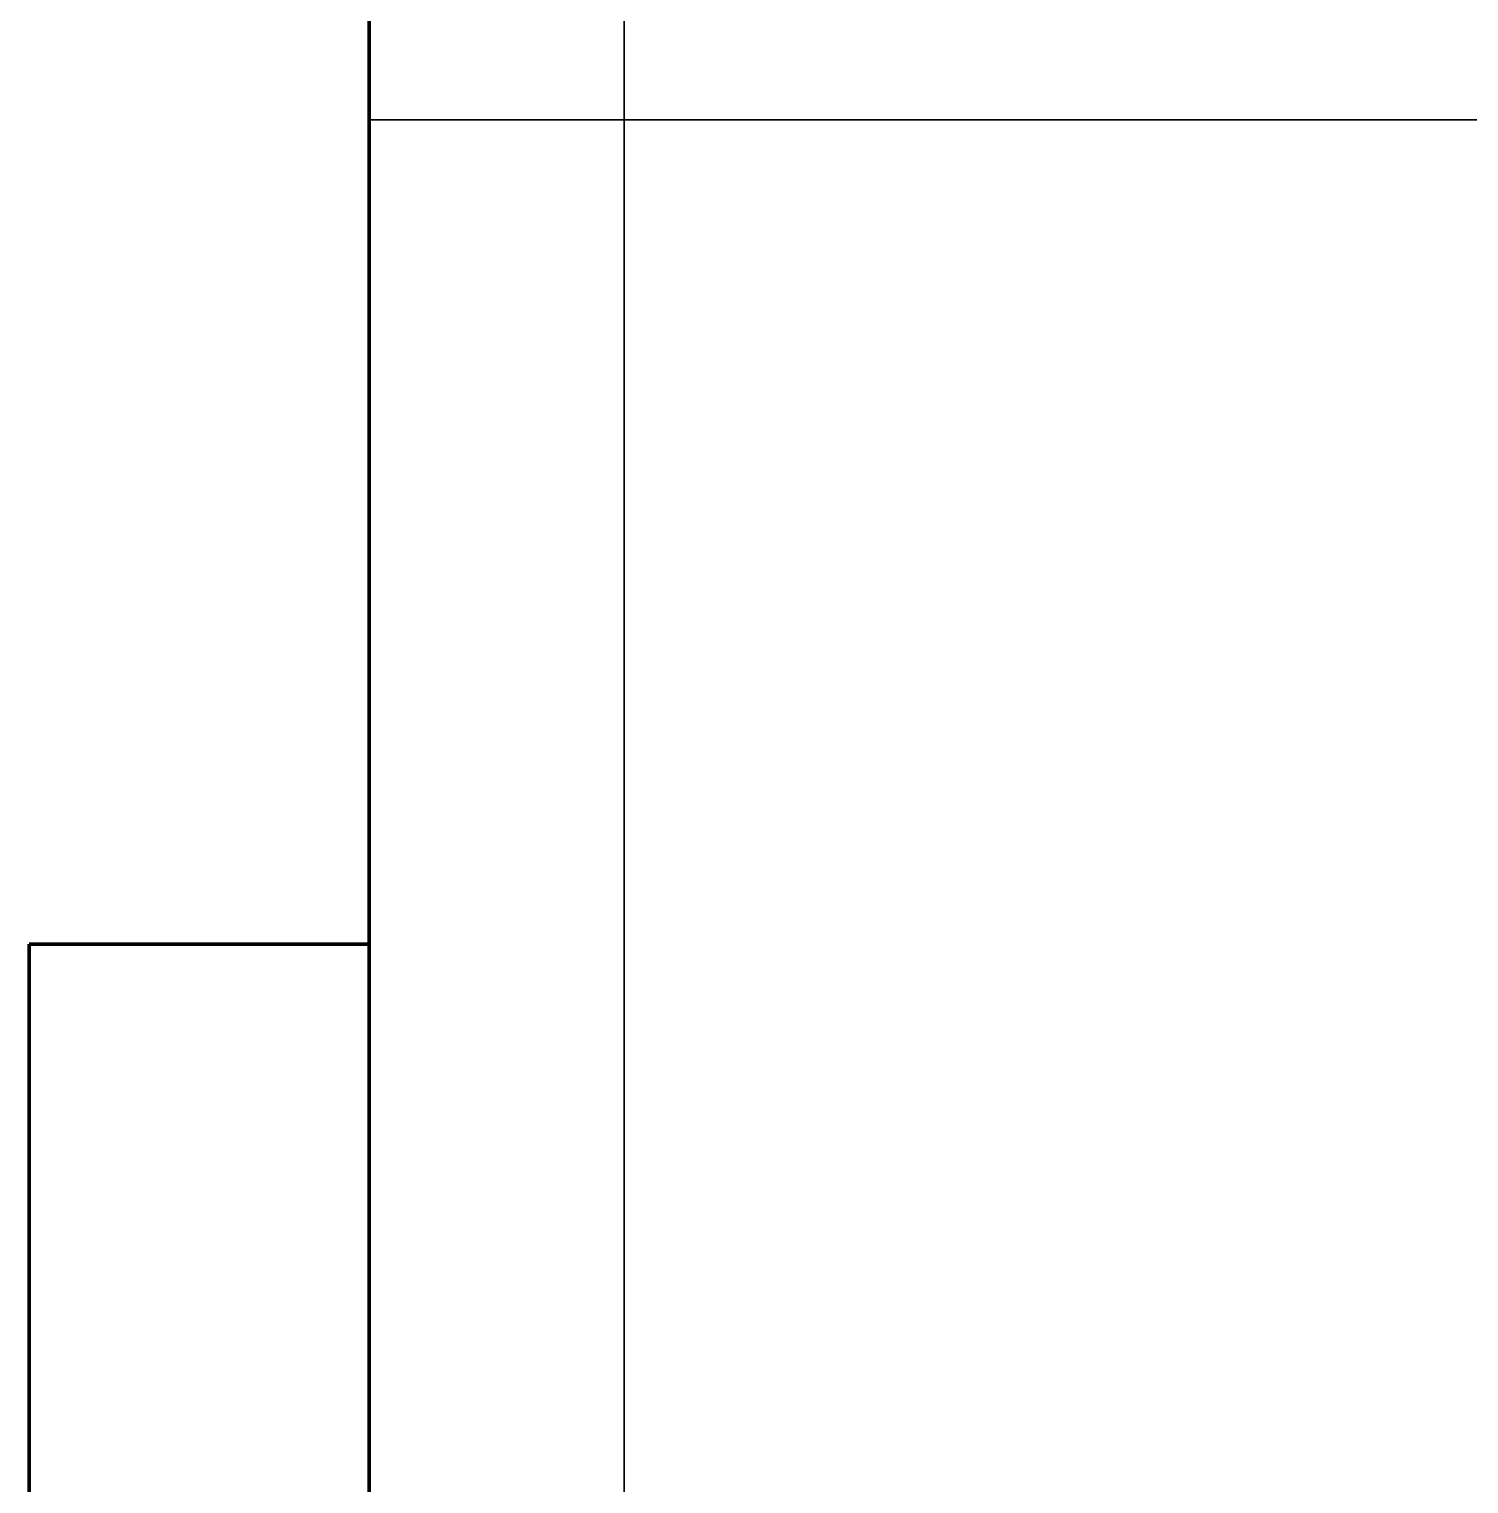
# Model space of a CAD drawing. Header units: millimetres. Extents: x 0 to 2382, y 0 to 420.
# Drawn here: x 138.391 to 140.085, y 121.655 to 123.368 of the extents above; entities that cross this region are included whole.
import ezdxf

# ---------------------------------------------------------------- set-up
doc = ezdxf.new("R2010")
doc.units = ezdxf.units.MM
doc.linetypes.add('IRAM-E-TRAZOS', pattern=[5, 4, -1])
doc.layers.add('01-VISIBLE', color=7, linetype='CONTINUOUS', lineweight=70)
doc.layers.add('02-OCULTA', color=4, linetype='IRAM-E-TRAZOS', lineweight=35)

msp = doc.modelspace()

# ---------------------------------------------------------------- linework, layer by layer
at = {"layer": '01-VISIBLE'}
msp.add_line((138.3909, 122.2906), (138.7909, 122.2906), dxfattribs=at)
for points in [[(138.7909, 121.6031), (138.7909, 121.6906), (138.7909, 121.7781), (138.7909, 121.8656), (138.7909, 121.9531), (138.7909, 122.0406), (138.7909, 122.1281), (138.7909, 122.2156), (138.7909, 122.3031), (138.7909, 122.3906), (138.7909, 122.4781), (138.7909, 122.5656), (138.7909, 122.6531), (138.7909, 122.7406), (138.7909, 122.8281), (138.7909, 122.9156), (138.7909, 123.0031), (138.7909, 123.0906), (138.7909, 123.1781), (138.7909, 123.2656), (138.7909, 123.3531), (138.7909, 123.4406)], [(138.3909, 122.2906), (138.3909, 122.2406), (138.3909, 122.1906), (138.3909, 122.1406), (138.3909, 122.0906), (138.3909, 122.0406), (138.3909, 121.9906), (138.3909, 121.9406), (138.3909, 121.8906), (138.3909, 121.8406), (138.3909, 121.7906), (138.3909, 121.7406), (138.3909, 121.6906), (138.3909, 121.6406)]]:
    msp.add_lwpolyline(points, dxfattribs=at)
at = {"layer": '02-OCULTA'}
msp.add_line((141.6659, 123.2606), (138.7909, 123.2606), dxfattribs=at)
for points in [[(138.7909, 123.403), (138.7909, 123.3528), (138.7909, 123.3026), (138.7909, 123.2524), (138.7909, 123.2022), (138.7909, 123.152), (138.7909, 123.1018), (138.7909, 123.0516), (138.7909, 123.0014), (138.7909, 122.9512), (138.7909, 122.901), (138.7909, 122.8508), (138.7909, 122.8006), (138.7909, 122.7504), (138.7909, 122.7002), (138.7909, 122.65), (138.7909, 122.5998), (138.7909, 122.5496), (138.7909, 122.4994), (138.7909, 122.4492), (138.7909, 122.399), (138.7909, 122.3488), (138.7909, 122.2986), (138.7909, 122.2484), (138.7909, 122.1982), (138.7909, 122.148), (138.7909, 122.0978), (138.7909, 122.0476), (138.7909, 121.9974), (138.7909, 121.9472), (138.7909, 121.897), (138.7909, 121.8468), (138.7909, 121.7966), (138.7909, 121.7464), (138.7909, 121.6962), (138.7909, 121.646)], [(139.0909, 123.4032), (139.0909, 123.353), (139.0909, 123.3028), (139.0909, 123.2526), (139.0909, 123.2024), (139.0909, 123.1522), (139.0909, 123.102), (139.0909, 123.0518), (139.0909, 123.0016), (139.0909, 122.9514), (139.0909, 122.9012), (139.0909, 122.851), (139.0909, 122.8008), (139.0909, 122.7506), (139.0909, 122.7003), (139.0909, 122.6501), (139.0909, 122.5999), (139.0909, 122.5497), (139.0909, 122.4995), (139.0909, 122.4493), (139.0909, 122.3991), (139.0909, 122.3489), (139.0909, 122.2987), (139.0909, 122.2485), (139.0909, 122.1983), (139.0909, 122.1481), (139.0909, 122.0979), (139.0909, 122.0477), (139.0909, 121.9975), (139.0909, 121.9473), (139.0909, 121.8971), (139.0909, 121.8469), (139.0909, 121.7967), (139.0909, 121.7465), (139.0909, 121.6963), (139.0909, 121.6461)], [(139.0909, 123.403), (139.0909, 123.3528), (139.0909, 123.3026), (139.0909, 123.2524), (139.0909, 123.2022), (139.0909, 123.152), (139.0909, 123.1018), (139.0909, 123.0516), (139.0909, 123.0014), (139.0909, 122.9512), (139.0909, 122.901), (139.0909, 122.8508), (139.0909, 122.8006), (139.0909, 122.7504), (139.0909, 122.7002), (139.0909, 122.65), (139.0909, 122.5998), (139.0909, 122.5496), (139.0909, 122.4994), (139.0909, 122.4492), (139.0909, 122.399), (139.0909, 122.3488), (139.0909, 122.2986), (139.0909, 122.2484), (139.0909, 122.1982), (139.0909, 122.148), (139.0909, 122.0978), (139.0909, 122.0476), (139.0909, 121.9974), (139.0909, 121.9472), (139.0909, 121.897), (139.0909, 121.8468), (139.0909, 121.7966), (139.0909, 121.7464), (139.0909, 121.6962), (139.0909, 121.646)], [(138.7909, 123.3995), (138.7909, 123.3494), (138.7909, 123.2992), (138.7909, 123.2491), (138.7909, 123.1989), (138.7909, 123.1488), (138.7909, 123.0987), (138.7909, 123.0485), (138.7909, 122.9984), (138.7909, 122.9482), (138.7909, 122.8981), (138.7909, 122.8479), (138.7909, 122.7978), (138.7909, 122.7477), (138.7909, 122.6975), (138.7909, 122.6474), (138.7909, 122.5972), (138.7909, 122.5471), (138.7909, 122.4969), (138.7909, 122.4468), (138.7909, 122.3966), (138.7909, 122.3465), (138.7909, 122.2964), (138.7909, 122.2462), (138.7909, 122.1961), (138.7909, 122.1459), (138.7909, 122.0958), (138.7909, 122.0456), (138.7909, 121.9955), (138.7909, 121.9454), (138.7909, 121.8952), (138.7909, 121.8451), (138.7909, 121.7949), (138.7909, 121.7448), (138.7909, 121.6946), (138.7909, 121.6445)], [(139.0909, 121.6546), (139.0909, 121.7166), (139.0909, 121.7786), (139.0909, 121.8406), (139.0909, 121.9026), (139.0909, 121.9646), (139.0909, 122.0266), (139.0909, 122.0886), (139.0909, 122.1506), (139.0909, 122.2126), (139.0909, 122.2746), (139.0909, 122.3366), (139.0909, 122.3986), (139.0909, 122.4606), (139.0909, 122.5226), (139.0909, 122.5846), (139.0909, 122.6466), (139.0909, 122.7086), (139.0909, 122.7706), (139.0909, 122.8326), (139.0909, 122.8946), (139.0909, 122.9566), (139.0909, 123.0186), (139.0909, 123.0806), (139.0909, 123.1426), (139.0909, 123.2046), (139.0909, 123.2666), (139.0909, 123.3286), (139.0909, 123.3906)], [(138.7909, 121.6136), (138.7909, 121.6766), (138.7909, 121.7396), (138.7909, 121.8026), (138.7909, 121.8656), (138.7909, 121.9286), (138.7909, 121.9916), (138.7909, 122.0546), (138.7909, 122.1176), (138.7909, 122.1806), (138.7909, 122.2436), (138.7909, 122.3066), (138.7909, 122.3696), (138.7909, 122.4326), (138.7909, 122.4956), (138.7909, 122.5586), (138.7909, 122.6216), (138.7909, 122.6846), (138.7909, 122.7476), (138.7909, 122.8106), (138.7909, 122.8736), (138.7909, 122.9366), (138.7909, 122.9996), (138.7909, 123.0626), (138.7909, 123.1256), (138.7909, 123.1886), (138.7909, 123.2516), (138.7909, 123.3146), (138.7909, 123.3776)], [(139.0909, 121.6136), (139.0909, 121.6766), (139.0909, 121.7396), (139.0909, 121.8026), (139.0909, 121.8656), (139.0909, 121.9286), (139.0909, 121.9916), (139.0909, 122.0546), (139.0909, 122.1176), (139.0909, 122.1806), (139.0909, 122.2436), (139.0909, 122.3066), (139.0909, 122.3696), (139.0909, 122.4326), (139.0909, 122.4956), (139.0909, 122.5586), (139.0909, 122.6216), (139.0909, 122.6846), (139.0909, 122.7476), (139.0909, 122.8106), (139.0909, 122.8736), (139.0909, 122.9366), (139.0909, 122.9996), (139.0909, 123.0626), (139.0909, 123.1256), (139.0909, 123.1886), (139.0909, 123.2516), (139.0909, 123.3146), (139.0909, 123.3776)], [(138.7909, 121.6498), (138.7909, 121.7001), (138.7909, 121.7505), (138.7909, 121.8008), (138.7909, 121.8511), (138.7909, 121.9015), (138.7909, 121.9518), (138.7909, 122.0022), (138.7909, 122.0525), (138.7909, 122.1028), (138.7909, 122.1532), (138.7909, 122.2035), (138.7909, 122.2539), (138.7909, 122.3042), (138.7909, 122.3545), (138.7909, 122.4049), (138.7909, 122.4552), (138.7909, 122.5055), (138.7909, 122.5559), (138.7909, 122.6062), (138.7909, 122.6566), (138.7909, 122.7069), (138.7909, 122.7572), (138.7909, 122.8076), (138.7909, 122.8579), (138.7909, 122.9083), (138.7909, 122.9586), (138.7909, 123.0089), (138.7909, 123.0593), (138.7909, 123.1096), (138.7909, 123.16), (138.7909, 123.2103), (138.7909, 123.2606)], [(138.7909, 123.2606), (138.7909, 123.2103), (138.7909, 123.16), (138.7909, 123.1096), (138.7909, 123.0593), (138.7909, 123.0089), (138.7909, 122.9586), (138.7909, 122.9083), (138.7909, 122.8579), (138.7909, 122.8076), (138.7909, 122.7572), (138.7909, 122.7069), (138.7909, 122.6566), (138.7909, 122.6062), (138.7909, 122.5559), (138.7909, 122.5055), (138.7909, 122.4552), (138.7909, 122.4049), (138.7909, 122.3545), (138.7909, 122.3042), (138.7909, 122.2539), (138.7909, 122.2035), (138.7909, 122.1532), (138.7909, 122.1028), (138.7909, 122.0525), (138.7909, 122.0022), (138.7909, 121.9518), (138.7909, 121.9015), (138.7909, 121.8511), (138.7909, 121.8008), (138.7909, 121.7505), (138.7909, 121.7001), (138.7909, 121.6498)], [(138.3909, 121.6406), (138.3909, 121.6906), (138.3909, 121.7406), (138.3909, 121.7906), (138.3909, 121.8406), (138.3909, 121.8906), (138.3909, 121.9406), (138.3909, 121.9906), (138.3909, 122.0406), (138.3909, 122.0906), (138.3909, 122.1406), (138.3909, 122.1906), (138.3909, 122.2406), (138.3909, 122.2906)], [(138.7909, 121.6406), (138.7909, 121.6906), (138.7909, 121.7406), (138.7909, 121.7906), (138.7909, 121.8406), (138.7909, 121.8906), (138.7909, 121.9406), (138.7909, 121.9906), (138.7909, 122.0406), (138.7909, 122.0906), (138.7909, 122.1406), (138.7909, 122.1906), (138.7909, 122.2406), (138.7909, 122.2906)], [(138.7909, 122.2906), (138.7909, 122.2406), (138.7909, 122.1906), (138.7909, 122.1406), (138.7909, 122.0906), (138.7909, 122.0406), (138.7909, 121.9906), (138.7909, 121.9406), (138.7909, 121.8906), (138.7909, 121.8406), (138.7909, 121.7906), (138.7909, 121.7406), (138.7909, 121.6906), (138.7909, 121.6406)]]:
    msp.add_lwpolyline(points, dxfattribs=at)

doc.saveas('drawing.dxf')
